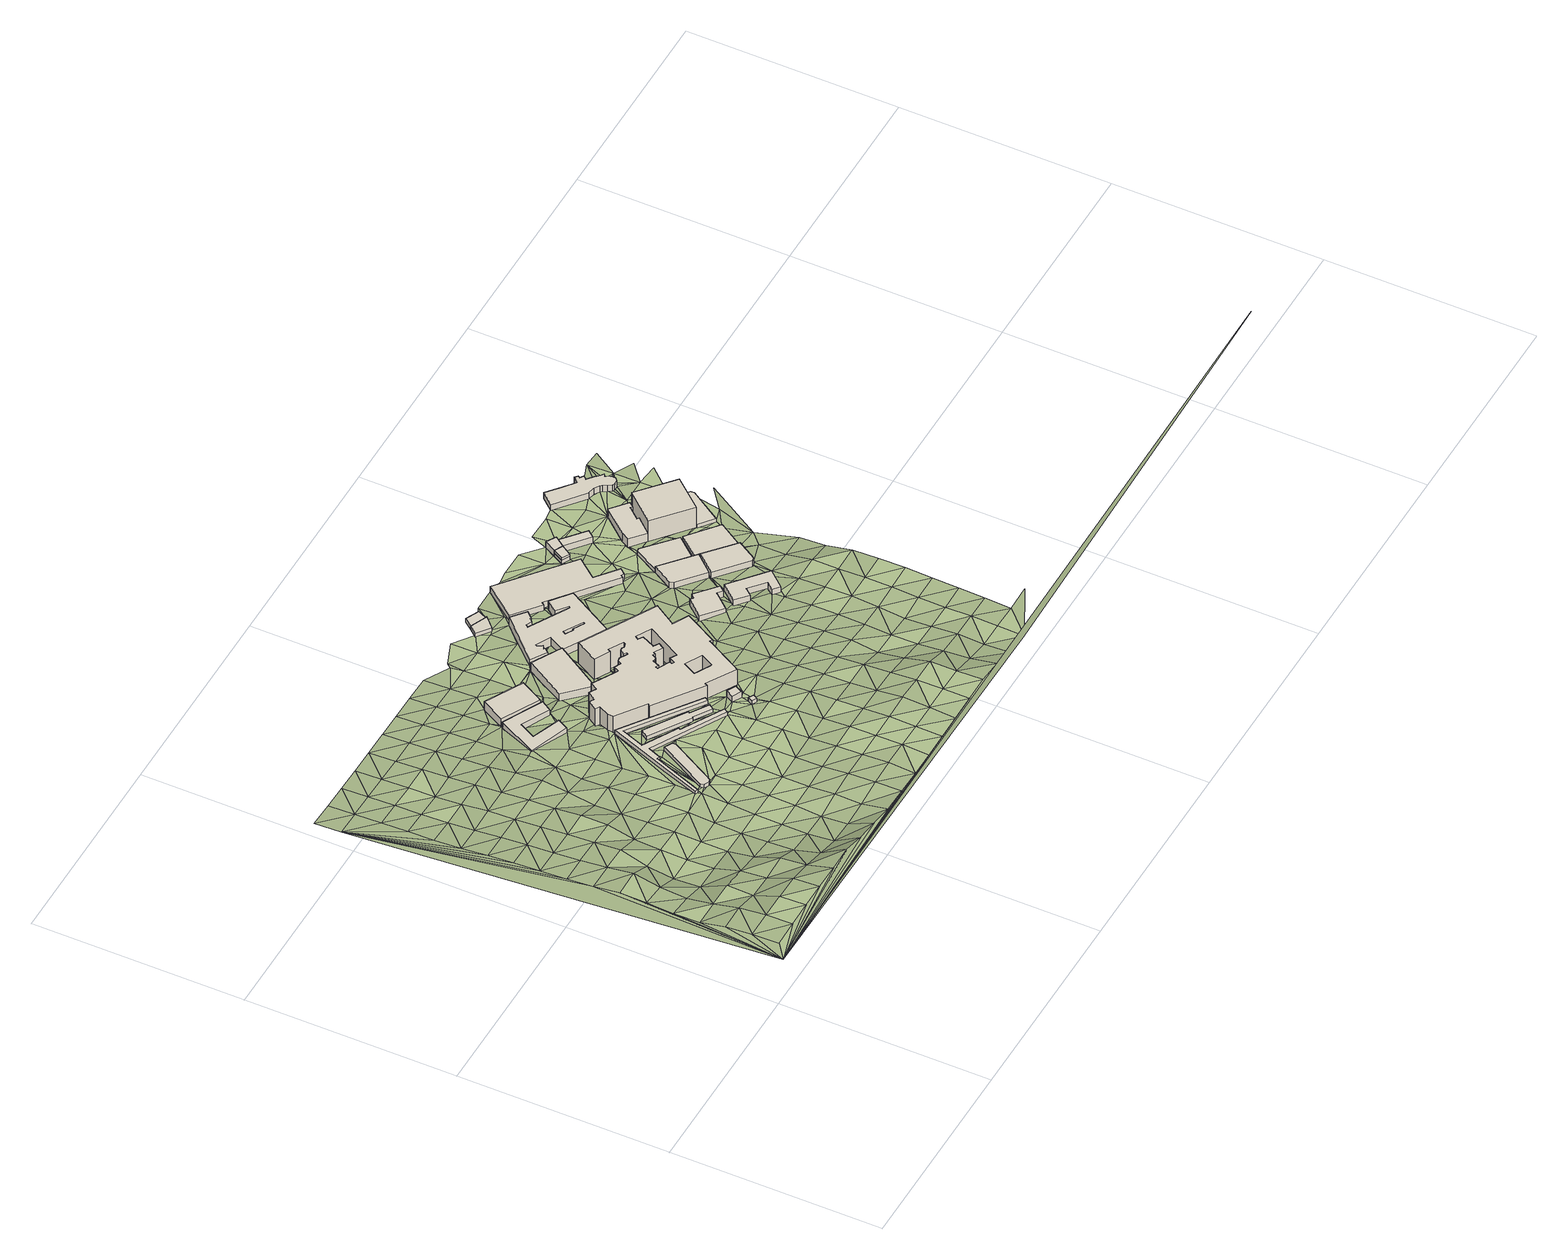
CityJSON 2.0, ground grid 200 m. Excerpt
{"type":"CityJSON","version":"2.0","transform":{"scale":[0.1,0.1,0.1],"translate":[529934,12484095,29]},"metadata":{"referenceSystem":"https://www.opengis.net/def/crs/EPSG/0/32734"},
"CityObjects":{
"building1":{"type":"Building","attributes":{"building":"warehouse","building:levels":1,"building_height":4.1,"plus_code":"4FRW3F74+GP9","ground_height":44.05,"roof_height":48.15},"geometry":[{"type":"Solid","lod":"1","boundaries":[[[[0,1,2,3]],[[1,4,5,2]],[[4,6,7,5]],[[6,8,9,7]],[[8,10,11,9]],[[10,12,13,11]],[[12,0,3,13]],[[3,2,5,7,9,11,13]],[[12,10,8,6,4,1,0]]]]}]},
"building2":{"type":"Building","attributes":{"address":"20 Brickfield Road Salt River Cape Town","building":"industrial","building:levels":2,"building_height":6.9,"plus_code":"4FRW3F84+2QG","ground_height":37.31,"roof_height":44.21},"geometry":[{"type":"Solid","lod":"1","boundaries":[[[[14,15,16,17]],[[15,18,19,16]],[[18,20,21,19]],[[20,22,23,21]],[[22,24,25,23]],[[24,26,27,25]],[[26,28,29,27]],[[28,14,17,29]],[[17,16,19,21,23,25,27,29]],[[28,26,24,22,20,18,15,14]]]]}]},
"building3":{"type":"Building","attributes":{"building":"warehouse","building:levels":1,"building_height":4.1,"plus_code":"4FRW3F74+JV7","ground_height":43.17,"roof_height":47.27},"geometry":[{"type":"Solid","lod":"1","boundaries":[[[[30,31,32,33]],[[31,34,35,32]],[[34,36,37,35]],[[36,38,39,37]],[[38,40,41,39]],[[40,42,43,41]],[[42,44,45,43]],[[44,46,47,45]],[[46,48,49,47]],[[48,50,51,49]],[[50,52,53,51]],[[52,54,55,53]],[[54,56,57,55]],[[56,30,33,57]],[[33,32,35,37,39,41,43,45,47,49,51,53,55,57]],[[56,54,52,50,48,46,44,42,40,38,36,34,31,30]]]]}]},
"building4":{"type":"Building","attributes":{"address":"Brickfield Park 16 Brickfield Road Salt River Cape Town","building":"industrial","building:levels":3,"building_height":9.7,"plus_code":"4FRW3F84+4Q7","ground_height":36.36,"roof_height":46.06},"geometry":[{"type":"Solid","lod":"1","boundaries":[[[[58,59,60,61]],[[59,62,63,60]],[[62,64,65,63]],[[64,58,61,65]],[[61,60,63,65]],[[64,62,59,58]]]]}]},
"building5":{"type":"Building","attributes":{"building":"warehouse","building:levels":1,"building_height":4.1,"plus_code":"4FRW3F74+MW2","ground_height":43.27,"roof_height":47.37},"geometry":[{"type":"Solid","lod":"1","boundaries":[[[[66,67,68,69]],[[67,70,71,68]],[[70,72,73,71]],[[72,74,75,73]],[[74,76,77,75]],[[76,78,79,77]],[[78,80,81,79]],[[80,66,69,81]],[[69,68,71,73,75,77,79,81]],[[80,78,76,74,72,70,67,66]]]]}]},
"building6":{"type":"Building","attributes":{"building":"yes","building:levels":1,"building_height":4.1,"plus_code":"4FRW3F75+F56","ground_height":44.02,"roof_height":48.12},"geometry":[{"type":"Solid","lod":"1","boundaries":[[[[82,83,84,85]],[[83,86,87,84]],[[86,88,89,87]],[[88,82,85,89]],[[85,84,87,89]],[[88,86,83,82]]]]}]},
"building7":{"type":"Building","attributes":{"address":"Store-All 16 Pickwick Road Salt River Cape Town","building":"office","building:levels":2,"building_height":6.9,"plus_code":"4FRW3F75+G4H","ground_height":44.02,"roof_height":50.92},"geometry":[{"type":"Solid","lod":"1","boundaries":[[[[90,91,92,93]],[[91,94,95,92]],[[94,96,97,95]],[[96,90,93,97]],[[93,92,95,97]],[[96,94,91,90]]]]}]},
"building8":{"type":"Building","attributes":{"building":"parking","building:levels":3,"amenity":"parking","building_height":9.7,"plus_code":"4FRW3F84+2XW","ground_height":35.91,"roof_height":45.61},"geometry":[{"type":"Solid","lod":"1","boundaries":[[[[98,99,100,101]],[[99,102,103,100]],[[102,104,105,103]],[[104,98,101,105]],[[101,100,103,105]],[[104,102,99,98]]]]}]},
"building9":{"type":"Building","attributes":{"address":"Upper East Side 31 Brickfield Road 7935 Cape Town","building":"apartments","building:levels":8,"building:flats":"250","building_height":23.7,"plus_code":"4FRW3F74+QXM","ground_height":35.68,"roof_height":59.38},"geometry":[{"type":"Solid","lod":"1","boundaries":[[[[106,107,108,109]],[[107,110,111,108]],[[110,112,113,111]],[[112,114,115,113]],[[114,116,117,115]],[[116,118,119,117]],[[118,120,121,119]],[[120,122,123,121]],[[122,124,125,123]],[[124,126,127,125]],[[126,128,129,127]],[[128,130,131,129]],[[130,132,133,131]],[[132,134,135,133]],[[134,136,137,135]],[[136,138,139,137]],[[138,140,141,139]],[[140,142,143,141]],[[142,144,145,143]],[[144,146,147,145]],[[146,148,149,147]],[[148,150,151,149]],[[150,152,153,151]],[[152,154,155,153]],[[154,156,157,155]],[[156,158,159,157]],[[158,160,161,159]],[[160,162,163,161]],[[162,164,165,163]],[[164,166,167,165]],[[166,168,169,167]],[[168,170,171,169]],[[170,172,173,171]],[[172,174,175,173]],[[174,176,177,175]],[[176,106,109,177]],[[178,179,180,181]],[[179,182,183,180]],[[182,184,185,183]],[[184,186,187,185]],[[186,188,189,187]],[[188,190,191,189]],[[190,192,193,191]],[[192,194,195,193]],[[194,196,197,195]],[[196,198,199,197]],[[198,200,201,199]],[[200,202,203,201]],[[202,204,205,203]],[[204,206,207,205]],[[206,208,209,207]],[[208,210,211,209]],[[210,212,213,211]],[[212,214,215,213]],[[214,216,217,215]],[[216,218,219,217]],[[218,178,181,219]],[[220,221,222,223]],[[221,224,225,222]],[[224,226,227,225]],[[226,220,223,227]],[[109,108,111,113,115,117,119,121,123,125,127,129,131,133,135,137,139,141,143,145,147,149,151,153,155,157,159,161,163,165,167,169,171,173,175,177],[181,180,183,185,187,189,191,193,195,197,199,201,203,205,207,209,211,213,215,217,219],[223,222,225,227]],[[176,174,172,170,168,166,164,162,160,158,156,154,152,150,148,146,144,142,140,138,136,134,132,130,128,126,124,122,120,118,116,114,112,110,107,106],[218,216,214,212,210,208,206,204,202,200,198,196,194,192,190,188,186,184,182,179,178],[226,224,221,220]]]]}]},
"building10":{"type":"Building","attributes":{"address":"Retza Brickfield Road Salt River Cape Town","building":"retail","building:levels":1,"amenity":"motorcycle_rental","building_height":4.1,"plus_code":"4FRW3F85+84V","ground_height":31.67,"roof_height":35.77},"geometry":[{"type":"Solid","lod":"1","boundaries":[[[[228,229,230,231]],[[229,232,233,230]],[[232,234,235,233]],[[234,236,237,235]],[[236,228,231,237]],[[231,230,233,235,237]],[[236,234,232,229,228]]]]}]},
"building11":{"type":"Building","attributes":{"address":"Brickworks 15 Brickfield Road Salt River Cape Town","building":"yes","building:levels":3,"building_height":9.7,"plus_code":"4FRW3F85+46V","ground_height":32.27,"roof_height":41.97},"geometry":[{"type":"Solid","lod":"1","boundaries":[[[[238,239,240,241]],[[239,242,243,240]],[[242,244,245,243]],[[244,246,247,245]],[[246,248,249,247]],[[248,250,251,249]],[[250,252,253,251]],[[252,254,255,253]],[[254,256,257,255]],[[256,258,259,257]],[[258,260,261,259]],[[260,262,263,261]],[[262,264,265,263]],[[264,266,267,265]],[[266,268,269,267]],[[268,270,271,269]],[[270,272,273,271]],[[272,274,275,273]],[[274,276,277,275]],[[276,278,279,277]],[[278,280,281,279]],[[280,238,241,281]],[[282,283,284,285]],[[283,286,287,284]],[[286,288,289,287]],[[288,290,291,289]],[[290,292,293,291]],[[292,282,285,293]],[[241,240,243,245,247,249,251,253,255,257,259,261,263,265,267,269,271,273,275,277,279,281],[285,284,287,289,291,293]],[[280,278,276,274,272,270,268,266,264,262,260,258,256,254,252,250,248,246,244,242,239,238],[292,290,288,286,283,282]]]]}]},
"building12":{"type":"Building","attributes":{"address":"Salt River Cape Town","building":"retail","building:levels":1,"building_height":4.1,"plus_code":"4FRW3F85+94W","ground_height":31.67,"roof_height":35.77},"geometry":[{"type":"Solid","lod":"1","boundaries":[[[[294,229,230,295]],[[229,228,231,230]],[[228,296,297,231]],[[296,294,295,297]],[[295,230,231,297]],[[296,228,229,294]]]]}]},
"building13":{"type":"Building","attributes":{"address":"Buco Hardware and Buildware 9 Brickfield Road Salt River Cape Town","building":"warehouse","building:levels":2,"building_height":6.9,"plus_code":"4FRW3F85+798","ground_height":30.15,"roof_height":37.05},"geometry":[{"type":"Solid","lod":"1","boundaries":[[[[298,299,300,301]],[[299,302,303,300]],[[302,304,305,303]],[[304,306,307,305]],[[306,308,309,307]],[[308,310,311,309]],[[310,312,313,311]],[[312,314,315,313]],[[314,316,317,315]],[[316,298,301,317]],[[301,300,303,305,307,309,311,313,315,317]],[[316,314,312,310,308,306,304,302,299,298]]]]}]},
"building14":{"type":"Building","attributes":{"address":"Salt River Cape Town","building":"industrial","building:levels":2,"building_height":6.9,"plus_code":"4FRW3F75+RH3","ground_height":32.86,"roof_height":39.76},"geometry":[{"type":"Solid","lod":"1","boundaries":[[[[318,319,320,321]],[[319,322,323,320]],[[322,324,325,323]],[[324,326,327,325]],[[326,328,329,327]],[[328,330,331,329]],[[330,332,333,331]],[[332,318,321,333]],[[321,320,323,325,327,329,331,333]],[[332,330,328,326,324,322,319,318]]]]}]},
"building15":{"type":"Building","attributes":{"address":"Salt River Cape Town","building":"industrial","building:levels":2,"building_height":6.9,"plus_code":"4FRW3F75+MPQ","ground_height":33.86,"roof_height":40.76},"geometry":[{"type":"Solid","lod":"1","boundaries":[[[[334,335,336,337]],[[335,338,339,336]],[[338,340,341,339]],[[340,342,343,341]],[[342,344,345,343]],[[344,346,347,345]],[[346,348,349,347]],[[348,334,337,349]],[[337,336,339,341,343,345,347,349]],[[348,346,344,342,340,338,335,334]]]]}]},
"building16":{"type":"Building","attributes":{"address":"Salt River Cape Town","building":"industrial","building:levels":2,"building_height":6.9,"plus_code":"4FRW3F75+WMG","ground_height":30.79,"roof_height":37.69},"geometry":[{"type":"Solid","lod":"1","boundaries":[[[[350,351,352,353]],[[351,354,355,352]],[[354,356,357,355]],[[356,358,359,357]],[[358,350,353,359]],[[353,352,355,357,359]],[[358,356,354,351,350]]]]}]},
"building17":{"type":"Building","attributes":{"building":"yes","building:levels":1,"building_height":4.1,"plus_code":"4FRW3F85+7HG","ground_height":28.77,"roof_height":32.87},"geometry":[{"type":"Solid","lod":"1","boundaries":[[[[360,361,362,363]],[[361,364,365,362]],[[364,366,367,365]],[[366,360,363,367]],[[363,362,365,367]],[[366,364,361,360]]]]}]},
"building18":{"type":"Building","attributes":{"building":"yes","building:levels":2,"building_height":6.9,"plus_code":"4FRW3F85+8J7","ground_height":28.77,"roof_height":35.67},"geometry":[{"type":"Solid","lod":"1","boundaries":[[[[361,360,368,369]],[[360,370,371,368]],[[370,372,373,371]],[[372,374,375,373]],[[374,361,369,375]],[[369,368,371,373,375]],[[374,372,370,360,361]]]]}]},
"building19":{"type":"Building","attributes":{"building":"yes","building:levels":2,"building_height":6.9,"plus_code":"4FRW3F85+7MC","ground_height":28.77,"roof_height":35.67},"geometry":[{"type":"Solid","lod":"1","boundaries":[[[[361,364,376,369]],[[364,366,377,376]],[[366,360,368,377]],[[360,378,379,368]],[[378,380,381,379]],[[380,370,371,381]],[[370,372,373,371]],[[372,374,375,373]],[[374,361,369,375]],[[369,376,377,368,379,381,371,373,375]],[[374,372,370,380,378,360,366,364,361]]]]}]},
"building20":{"type":"Building","attributes":{"address":"Cape Sidecar Adventures 1 Dickens Road Salt River Cape Town","building":"industrial","building:levels":2,"building_height":6.9,"plus_code":"4FRW3F75+RRC","ground_height":30.49,"roof_height":37.39},"geometry":[{"type":"Solid","lod":"1","boundaries":[[[[382,383,384,385]],[[383,386,387,384]],[[386,388,389,387]],[[388,390,391,389]],[[390,382,385,391]],[[385,384,387,389,391]],[[390,388,386,383,382]]]]}]},
"building21":{"type":"Building","attributes":{"address":"Salt River Cape Town","building":"industrial","building:levels":1,"building_height":4.1,"plus_code":"4FRW3F85+2PP","ground_height":30.11,"roof_height":34.21},"geometry":[{"type":"Solid","lod":"1","boundaries":[[[[392,393,394,395]],[[393,396,397,394]],[[396,398,399,397]],[[398,400,401,399]],[[400,392,395,401]],[[395,394,397,399,401]],[[400,398,396,393,392]]]]}]},
"building22":{"type":"Building","attributes":{"address":"Salt River Cape Town","building":"industrial","building:levels":1,"building_height":4.1,"plus_code":"4FRW3F75+VV5","ground_height":29.96,"roof_height":34.06},"geometry":[{"type":"Solid","lod":"1","boundaries":[[[[402,403,404,405]],[[403,406,407,404]],[[406,408,409,407]],[[408,402,405,409]],[[405,404,407,409]],[[408,406,403,402]]]]}]},
"building23":{"type":"Building","attributes":{"address":"348 Victoria Road Salt River Cape Town","building":"retail","building:levels":3,"building_height":9.7,"plus_code":"4FRW3F85+5R3","ground_height":27.91,"roof_height":37.61},"geometry":[{"type":"Solid","lod":"1","boundaries":[[[[410,411,412,413]],[[411,414,415,412]],[[414,416,417,415]],[[416,418,419,417]],[[418,420,421,419]],[[420,422,423,421]],[[422,424,425,423]],[[424,426,427,425]],[[426,410,413,427]],[[413,412,415,417,419,421,423,425,427]],[[426,424,422,420,418,416,414,411,410]]]]}]},
"building24":{"type":"Building","attributes":{"address":"Industria House 350 Victoria Road Salt River Cape Town","building":"commercial","building:levels":8,"building_height":23.7,"plus_code":"4FRW3F85+4WF","ground_height":27.91,"roof_height":51.61},"geometry":[{"type":"Solid","lod":"1","boundaries":[[[[428,429,430,431]],[[429,432,433,430]],[[432,434,435,433]],[[434,428,431,435]],[[431,430,433,435]],[[434,432,429,428]]]]}]},
"building25":{"type":"Building","attributes":{"address":"352 Victoria Road Salt River Cape Town","building":"retail","building:levels":1,"building_height":4.1,"plus_code":"4FRW3F86+223","ground_height":29.06,"roof_height":33.16},"geometry":[{"type":"Solid","lod":"1","boundaries":[[[[436,437,438,439]],[[437,440,441,438]],[[440,442,443,441]],[[442,444,445,443]],[[444,446,447,445]],[[446,436,439,447]],[[439,438,441,443,445,447]],[[446,444,442,440,437,436]]]]}]},
"building26":{"type":"Building","attributes":{"building":"yes","building:levels":2,"building_height":6.9,"plus_code":"4FRW3F85+8WW","ground_height":26.24,"roof_height":33.14},"geometry":[{"type":"Solid","lod":"1","boundaries":[[[[448,449,450,451]],[[449,452,453,450]],[[452,454,455,453]],[[454,456,457,455]],[[456,458,459,457]],[[458,460,461,459]],[[460,462,463,461]],[[462,464,465,463]],[[464,466,467,465]],[[466,468,469,467]],[[468,470,471,469]],[[470,472,473,471]],[[472,474,475,473]],[[474,476,477,475]],[[476,478,479,477]],[[478,480,481,479]],[[480,482,483,481]],[[482,484,485,483]],[[484,486,487,485]],[[486,488,489,487]],[[488,490,491,489]],[[490,492,493,491]],[[492,494,495,493]],[[494,496,497,495]],[[496,448,451,497]],[[451,450,453,455,457,459,461,463,465,467,469,471,473,475,477,479,481,483,485,487,489,491,493,495,497]],[[496,494,492,490,488,486,484,482,480,478,476,474,472,470,468,466,464,462,460,458,456,454,452,449,448]]]]}]},
"terrain1":{"type":"TINRelief","geometry":[{"type":"CompositeSurface","lod":"1","boundaries":[[[498,499,500]],[[501,498,500]],[[502,499,498]],[[503,498,501]],[[502,500,499]],[[504,498,503]],[[505,498,504]],[[506,502,498]],[[501,500,507]],[[508,498,505]],[[500,502,509]],[[503,501,507]],[[510,498,508]],[[507,500,509]],[[503,511,504]],[[512,506,498]],[[506,509,502]],[[511,503,507]],[[513,505,504]],[[510,514,498]],[[504,511,513]],[[507,509,515]],[[509,506,516]],[[508,505,517]],[[515,511,507]],[[505,513,518]],[[515,509,516]],[[498,519,512]],[[510,508,517]],[[517,505,518]],[[513,511,520]],[[512,516,506]],[[511,515,521]],[[510,522,523]],[[520,518,513]],[[520,511,521]],[[522,510,517]],[[516,524,515]],[[519,498,525]],[[523,514,510]],[[526,523,527]],[[512,524,516]],[[523,526,514]],[[527,523,522]],[[517,518,528]],[[529,521,515]],[[518,520,530]],[[531,514,526]],[[524,529,515]],[[522,517,528]],[[526,532,531]],[[530,528,518]],[[526,527,533]],[[520,521,534]],[[531,535,514]],[[536,525,498]],[[535,531,532]],[[524,512,519]],[[526,533,532]],[[529,534,521]],[[535,537,514]],[[538,530,520]],[[527,522,539]],[[528,540,522]],[[541,537,535]],[[524,542,529]],[[537,543,514]],[[534,538,520]],[[539,533,527]],[[535,532,541]],[[522,540,539]],[[542,524,519]],[[543,544,514]],[[528,530,545]],[[546,534,529]],[[538,547,530]],[[536,498,548]],[[537,549,543]],[[537,541,550]],[[544,551,514]],[[546,529,542]],[[552,514,553]],[[540,528,545]],[[532,533,554]],[[530,547,545]],[[533,539,555]],[[544,543,549]],[[549,537,550]],[[551,553,514]],[[538,534,556]],[[525,542,519]],[[533,555,554]],[[534,546,557]],[[541,532,558]],[[540,559,539]],[[551,544,560]],[[547,538,556]],[[553,561,552]],[[534,557,556]],[[545,559,540]],[[558,550,541]],[[498,562,548]],[[544,549,560]],[[558,532,554]],[[555,539,563]],[[546,542,564]],[[525,565,542]],[[553,551,566]],[[559,563,539]],[[545,547,567]],[[564,557,546]],[[560,566,551]],[[556,568,547]],[[564,542,565]],[[549,550,569]],[[550,558,570]],[[559,545,567]],[[554,555,571]],[[567,547,568]],[[563,572,555]],[[560,549,569]],[[553,573,561]],[[569,550,570]],[[566,574,553]],[[498,575,562]],[[558,554,571]],[[576,556,557]],[[536,565,525]],[[555,572,571]],[[557,564,577]],[[553,574,573]],[[578,566,560]],[[556,576,568]],[[579,563,559]],[[557,577,576]],[[567,580,559]],[[581,570,558]],[[578,560,569]],[[572,563,579]],[[564,565,582]],[[558,571,581]],[[559,580,579]],[[565,536,583]],[[584,574,566]],[[585,567,568]],[[577,564,582]],[[578,584,566]],[[568,576,586]],[[582,565,583]],[[498,587,575]],[[570,588,569]],[[571,572,589]],[[581,590,570]],[[567,585,580]],[[568,586,585]],[[572,579,589]],[[588,578,569]],[[573,574,591]],[[577,592,576]],[[588,570,590]],[[584,593,574]],[[571,594,581]],[[548,583,536]],[[592,577,582]],[[580,595,579]],[[574,593,591]],[[594,571,589]],[[596,586,576]],[[580,585,595]],[[597,590,581]],[[584,578,598]],[[498,599,587]],[[578,588,600]],[[596,576,592]],[[582,583,601]],[[581,594,597]],[[583,548,602]],[[593,584,598]],[[589,579,603]],[[578,600,598]],[[579,595,604]],[[585,586,605]],[[592,582,601]],[[586,596,606]],[[601,583,602]],[[590,607,588]],[[603,594,589]],[[590,597,608]],[[603,579,604]],[[585,609,595]],[[605,586,606]],[[607,600,588]],[[591,593,610]],[[592,611,596]],[[607,590,608]],[[598,612,593]],[[498,613,599]],[[602,548,562]],[[611,592,601]],[[605,609,585]],[[597,594,614]],[[604,595,615]],[[593,612,610]],[[594,603,616]],[[596,617,606]],[[595,609,615]],[[614,608,597]],[[618,598,600]],[[619,601,602]],[[600,607,620]],[[614,594,616]],[[596,611,617]],[[604,621,603]],[[609,605,622]],[[619,602,562]],[[623,605,606]],[[598,618,612]],[[600,620,618]],[[621,604,615]],[[624,622,605]],[[611,601,625]],[[626,606,617]],[[627,613,498]],[[628,622,624]],[[624,605,623]],[[606,626,623]],[[607,608,629]],[[616,603,630]],[[608,614,631]],[[625,601,619]],[[610,612,632]],[[630,603,621]],[[620,607,629]],[[633,617,611]],[[629,608,631]],[[612,618,632]],[[616,634,614]],[[575,619,562]],[[622,628,635]],[[633,611,625]],[[623,636,637]],[[623,626,636]],[[630,634,616]],[[631,614,638]],[[620,639,618]],[[626,617,640]],[[632,641,610]],[[625,619,642]],[[54,615,609]],[[498,643,627]],[[639,620,629]],[[640,617,633]],[[631,638,629]],[[644,638,614]],[[614,634,644]],[[575,642,619]],[[645,635,628]],[[618,646,632]],[[647,636,626]],[[54,621,615]],[[645,628,648]],[[649,633,625]],[[646,618,639]],[[647,626,640]],[[648,628,650]],[[636,651,637]],[[630,621,54]],[[642,649,625]],[[641,632,652]],[[634,630,653]],[[629,638,654]],[[655,640,633]],[[652,632,646]],[[636,647,656]],[[654,639,629]],[[498,657,643]],[[644,634,653]],[[587,642,575]],[[645,648,658]],[[649,655,633]],[[638,644,659]],[[637,651,10]],[[636,656,651]],[[648,650,658]],[[639,660,646]],[[661,641,652]],[[630,54,653]],[[647,640,662]],[[649,642,663]],[[655,664,640]],[[654,660,639]],[[653,665,644]],[[587,663,642]],[[652,646,666]],[[656,647,662]],[[667,658,650]],[[644,665,659]],[[640,664,662]],[[668,655,649]],[[646,660,666]],[[650,12,667]],[[498,669,657]],[[670,671,672]],[[12,10,667]],[[673,66,80]],[[667,10,651]],[[663,668,649]],[[674,660,654]],[[80,48,673]],[[661,652,675]],[[673,676,66]],[[671,677,672]],[[665,653,678]],[[678,653,54]],[[679,664,655]],[[651,656,680]],[[666,675,652]],[[662,681,656]],[[682,678,54]],[[660,674,683]],[[668,679,655]],[[684,48,80]],[[685,665,678]],[[667,651,680]],[[663,587,686]],[[659,665,687]],[[660,683,666]],[[656,681,680]],[[654,688,674]],[[689,670,672]],[[677,659,687]],[[690,658,667]],[[675,691,661]],[[682,54,692]],[[685,687,665]],[[678,693,685]],[[662,664,694]],[[668,663,686]],[[677,689,672]],[[498,695,669]],[[679,696,664]],[[587,599,686]],[[697,66,676]],[[48,684,698]],[[675,666,699]],[[681,662,694]],[[698,684,80]],[[664,696,694]],[[22,688,654]],[[683,699,666]],[[700,682,692]],[[697,676,701]],[[668,702,679]],[[703,689,677]],[[687,703,677]],[[690,667,680]],[[686,702,668]],[[691,675,704]],[[705,706,687]],[[690,680,681]],[[696,679,707]],[[54,708,692]],[[704,675,699]],[[681,694,709]],[[703,687,706]],[[689,710,22]],[[701,711,697]],[[498,712,695]],[[599,613,686]],[[702,707,679]],[[713,48,698]],[[710,689,703]],[[709,690,681]],[[699,683,714]],[[688,22,715]],[[697,72,716]],[[717,691,704]],[[703,706,718]],[[22,710,715]],[[718,706,719]],[[694,696,720]],[[721,702,686]],[[714,683,58]],[[707,722,696]],[[688,715,58]],[[711,72,697]],[[723,74,698]],[[721,686,613]],[[699,724,704]],[[720,709,694]],[[709,725,690]],[[703,726,710]],[[696,722,720]],[[726,703,718]],[[711,690,725]],[[707,702,727]],[[724,699,714]],[[72,711,74]],[[713,698,74]],[[728,692,708]],[[83,725,709]],[[702,721,727]],[[717,704,729]],[[711,725,730]],[[710,98,715]],[[722,707,731]],[[711,90,74]],[[704,724,732]],[[709,720,733]],[[734,726,718]],[[733,83,709]],[[715,98,58]],[[730,725,83]],[[627,721,613]],[[713,74,90]],[[727,731,707]],[[732,729,704]],[[713,728,708]],[[711,730,90]],[[98,714,58]],[[713,90,728]],[[83,82,730]],[[735,728,90]],[[726,734,736]],[[83,733,737]],[[724,714,738]],[[730,82,94]],[[720,722,739]],[[727,721,740]],[[731,741,722]],[[88,737,733]],[[82,88,94]],[[736,742,726]],[[714,98,743]],[[627,740,721]],[[744,729,732]],[[732,724,738]],[[733,720,739]],[[745,94,88]],[[714,743,738]],[[722,741,739]],[[745,96,94]],[[746,735,90]],[[727,747,731]],[[736,748,749]],[[749,742,736]],[[750,88,733]],[[746,90,96]],[[740,747,727]],[[726,742,751]],[[752,753,754]],[[732,755,744]],[[746,96,745]],[[98,756,743]],[[754,757,752]],[[731,758,741]],[[742,749,759]],[[738,755,732]],[[739,750,733]],[[760,745,88]],[[756,738,743]],[[761,762,763]],[[764,759,749]],[[765,766,752]],[[740,627,643]],[[757,765,752]],[[747,758,731]],[[104,726,751]],[[757,767,768]],[[98,769,756]],[[764,770,771]],[[768,772,757]],[[757,772,765]],[[745,760,746]],[[750,760,88]],[[771,773,764]],[[764,773,759]],[[774,765,772]],[[741,775,739]],[[742,776,751]],[[771,770,777]],[[744,755,778]],[[779,759,773]],[[780,763,762]],[[781,782,774]],[[98,104,769]],[[758,775,741]],[[783,774,772]],[[781,774,783]],[[756,784,738]],[[773,785,779]],[[740,786,747]],[[643,787,740]],[[788,783,772]],[[783,789,781]],[[755,738,784]],[[790,750,739]],[[791,779,785]],[[792,751,776]],[[793,794,785]],[[795,789,783]],[[783,788,795]],[[796,746,760]],[[758,747,786]],[[104,797,769]],[[792,104,751]],[[775,790,739]],[[791,785,794]],[[740,787,786]],[[795,788,798]],[[104,792,797]],[[799,797,800]],[[800,801,799]],[[755,802,778]],[[803,801,804]],[[805,760,750]],[[796,806,746]],[[807,797,792]],[[807,800,797]],[[808,755,784]],[[790,805,750]],[[809,798,810]],[[800,807,801]],[[804,801,807]],[[802,755,808]],[[788,811,798]],[[775,758,812]],[[787,643,657]],[[784,756,813]],[[786,814,758]],[[776,815,792]],[[816,810,817]],[[760,818,796]],[[790,775,812]],[[811,810,798]],[[758,814,812]],[[805,818,760]],[[796,819,806]],[[817,810,811]],[[787,820,786]],[[821,802,808]],[[657,822,787]],[[796,823,819]],[[808,784,813]],[[790,824,805]],[[818,823,796]],[[776,825,815]],[[814,786,820]],[[812,824,790]],[[787,822,820]],[[808,813,821]],[[826,827,828]],[[828,829,826]],[[830,831,832]],[[776,136,825]],[[818,805,833]],[[834,827,826]],[[823,835,819]],[[814,836,812]],[[824,833,805]],[[837,821,813]],[[669,822,657]],[[838,832,839]],[[836,814,820]],[[840,832,831]],[[841,821,837]],[[842,819,835]],[[826,843,834]],[[839,844,838]],[[840,839,832]],[[228,841,296]],[[845,824,812]],[[846,823,818]],[[815,825,847]],[[813,848,837]],[[813,849,848]],[[833,850,818]],[[839,840,844]],[[845,812,836]],[[851,840,831]],[[844,840,849]],[[852,296,841]],[[837,852,841]],[[835,823,846]],[[822,853,820]],[[818,850,846]],[[669,854,822]],[[835,855,842]],[[856,842,857]],[[833,824,858]],[[136,856,857]],[[859,848,849]],[[825,860,847]],[[836,820,853]],[[824,845,858]],[[822,854,853]],[[842,855,857]],[[849,840,859]],[[815,847,260]],[[860,825,136]],[[855,835,861]],[[862,837,848]],[[840,851,863]],[[833,864,850]],[[846,865,835]],[[837,862,852]],[[859,840,866]],[[836,867,845]],[[861,857,855]],[[136,857,860]],[[864,833,858]],[[835,865,861]],[[854,669,695]],[[860,868,847]],[[867,836,853]],[[869,859,866]],[[859,869,870]],[[866,870,869]],[[850,871,846]],[[858,845,872]],[[868,873,847]],[[850,864,871]],[[260,870,866]],[[260,847,873]],[[867,872,845]],[[857,861,874]],[[875,860,857]],[[846,876,865]],[[853,854,877]],[[695,878,854]],[[861,865,879]],[[880,864,858]],[[846,871,876]],[[860,875,868]],[[867,853,877]],[[874,875,857]],[[872,880,858]],[[854,878,877]],[[861,881,874]],[[871,864,882]],[[883,879,865]],[[876,883,865]],[[260,884,870]],[[885,873,868]],[[867,886,872]],[[880,882,864]],[[878,695,712]],[[868,875,885]],[[886,867,877]],[[884,260,873]],[[887,876,871]],[[881,326,874]],[[883,888,879]],[[889,712,498]],[[882,887,871]],[[881,890,326]],[[891,879,888]],[[892,893,862]],[[883,876,894]],[[880,872,895]],[[874,896,875]],[[886,897,872]],[[898,879,891]],[[873,885,884]],[[326,896,874]],[[899,893,900]],[[878,901,877]],[[883,894,888]],[[712,902,878]],[[882,880,895]],[[888,903,891]],[[872,897,895]],[[887,904,876]],[[905,894,876]],[[901,886,877]],[[898,891,903]],[[878,902,901]],[[905,876,904]],[[896,906,875]],[[903,888,907]],[[875,908,885]],[[896,326,909]],[[899,900,910]],[[909,326,911]],[[882,912,887]],[[893,892,900]],[[906,908,875]],[[897,886,913]],[[903,907,911]],[[885,908,884]],[[912,882,895]],[[914,915,884]],[[916,917,894]],[[901,913,886]],[[905,916,894]],[[904,887,918]],[[905,904,919]],[[920,902,712]],[[908,914,884]],[[909,921,896]],[[921,909,911]],[[895,897,922]],[[923,911,907]],[[900,924,910]],[[918,887,912]],[[925,926,312]],[[914,908,312]],[[920,901,902]],[[926,925,892]],[[908,906,351]],[[913,922,897]],[[904,927,919]],[[923,907,928]],[[921,911,923]],[[892,929,900]],[[930,912,895]],[[925,312,908]],[[348,928,907]],[[927,904,918]],[[351,931,908]],[[932,900,929]],[[933,929,892]],[[934,913,901]],[[922,930,895]],[[901,920,934]],[[374,924,900]],[[348,919,927]],[[712,935,920]],[[892,936,933]],[[925,936,892]],[[374,900,932]],[[931,396,908]],[[396,925,908]],[[351,937,931]],[[922,913,938]],[[918,912,939]],[[928,940,923]],[[930,941,912]],[[923,942,921]],[[933,936,360]],[[940,928,348]],[[934,938,913]],[[943,348,927]],[[927,918,939]],[[939,912,941]],[[944,937,351]],[[936,925,945]],[[930,922,946]],[[921,942,944]],[[940,348,943]],[[945,360,936]],[[925,396,947]],[[922,938,946]],[[927,948,943]],[[925,947,945]],[[949,937,944]],[[372,950,374]],[[943,951,940]],[[949,944,942]],[[941,930,952]],[[948,927,939]],[[953,396,393]],[[946,952,930]],[[953,947,396]],[[951,943,954]],[[949,955,937]],[[372,370,956]],[[949,942,957]],[[953,393,958]],[[954,943,948]],[[947,959,945]],[[947,953,959]],[[939,941,960]],[[956,370,961]],[[952,962,941]],[[945,963,961]],[[950,372,964]],[[963,945,959]],[[958,393,965]],[[393,966,965]],[[955,949,967]],[[942,390,957]],[[948,939,960]],[[393,955,966]],[[960,941,962]],[[968,951,954]],[[964,372,956]],[[968,390,951]],[[948,969,954]],[[966,955,967]],[[961,963,970]],[[963,959,970]],[[390,968,957]],[[965,971,958]],[[961,970,956]],[[969,948,960]],[[965,966,972]],[[966,967,972]],[[973,957,968]],[[974,968,954]],[[964,956,975]],[[976,957,973]],[[402,957,976]],[[954,969,974]],[[429,971,965]],[[977,967,978]],[[967,977,972]],[[978,967,402]],[[970,979,956]],[[975,956,979]],[[973,968,974]],[[980,971,981]],[[976,973,402]],[[982,981,971]],[[429,982,971]],[[983,977,978]],[[402,983,978]],[[979,970,984]],[[982,429,410]],[[979,984,975]],[[973,985,402]],[[986,970,410]],[[402,985,983]],[[410,429,986]],[[970,987,984]],[[970,986,988]],[[987,970,988]],[[986,429,989]],[[985,444,983]],[[990,985,973]],[[987,991,984]],[[989,429,436]],[[987,992,991]],[[986,993,988]],[[994,993,986]],[[992,987,995]],[[987,988,995]],[[994,986,996]],[[986,997,996]],[[986,989,997]],[[989,436,446]],[[998,999,1000]],[[1001,996,997]],[[1002,1001,997]],[[1003,1004,1005]],[[1006,1007,1002]],[[1004,1007,1006]],[[998,1000,1008]],[[997,1006,1002]],[[1005,1004,1006]],[[1009,1008,1000]],[[1009,1005,1008]],[[997,989,1010]],[[1008,1005,1006]],[[1011,1006,997]],[[1008,1006,1012]]]}]}
},
"vertices":[
[2091,2149,194],[1838,1678,194],[1838,1678,234],[2091,2149,234],[1843,1644,194],[1843,1644,234],[1890,1619,194],[1890,1619,234],[1921,1633,194],[1921,1633,234],[2168,2077,194],[2168,2077,234],[2164,2108,194],[2164,2108,234],
[2011,3096,126],[1739,3200,126],[1739,3200,195],[2011,3096,195],[1820,3352,126],[1820,3352,195],[2084,3219,126],[2084,3219,195],[2147,3319,126],[2147,3319,195],[1776,3507,126],[1776,3507,195],[1580,3133,126],[1580,3133,195],[1957,2996,126],[1957,2996,195],
[1773,1669,185],[1950,2139,185],[1950,2139,226],[1773,1669,226],[1976,2131,185],[1976,2131,226],[2025,2256,185],[2025,2256,226],[2712,1872,185],[2712,1872,226],[2735,1912,185],[2735,1912,226],[2348,2130,185],[2348,2130,226],[2358,2147,185],[2358,2147,226],[2034,2328,185],[2034,2328,226],[2114,2543,185],[2114,2543,226],[2759,2079,185],[2759,2079,226],[2783,2115,185],[2783,2115,226],[2091,2612,185],[2091,2612,226],[1744,1678,185],[1744,1678,226],
[2257,3556,117],[1906,3744,117],[1906,3744,214],[2257,3556,214],[1788,3525,117],[1788,3525,214],[2138,3337,117],[2138,3337,214],
[2142,2337,186],[2516,2095,186],[2516,2095,227],[2142,2337,227],[2528,2104,186],[2528,2104,227],[2691,1997,186],[2691,1997,227],[2722,2044,186],[2722,2044,227],[2558,2150,186],[2558,2150,227],[2567,2164,186],[2567,2164,227],[2190,2410,186],[2190,2410,227],
[2940,1792,193],[2916,1749,193],[2916,1749,234],[2940,1792,234],[2963,1723,193],[2963,1723,234],[2987,1766,193],[2987,1766,234],
[2905,1977,193],[2866,1905,193],[2866,1905,262],[2905,1977,262],[2950,1861,193],[2950,1861,262],[2988,1933,193],[2988,1933,262],
[2502,3613,112],[2278,3229,112],[2278,3229,209],[2502,3613,209],[2500,3012,112],[2500,3012,209],[2779,3461,112],[2779,3461,209],
[2229,2877,110],[2188,2901,110],[2188,2901,347],[2229,2877,347],[2133,2815,110],[2133,2815,347],[2167,2791,110],[2167,2791,347],[2121,2700,110],[2121,2700,347],[2117,2639,110],[2117,2639,347],[2383,2448,110],[2383,2448,347],[2372,2426,110],[2372,2426,347],[2805,2111,110],[2805,2111,347],[2820,2136,110],[2820,2136,347],[3092,1972,110],[3092,1972,347],[3291,2333,110],[3291,2333,347],[3313,2319,110],[3313,2319,347],[3483,2629,110],[3483,2629,347],[3334,2707,110],[3334,2707,347],[3467,2917,110],[3467,2917,347],[2771,3303,110],[2771,3303,347],[2655,3096,110],[2655,3096,347],[2797,3018,110],[2797,3018,347],[2814,3045,110],[2814,3045,347],[2945,2966,110],[2945,2966,347],[2937,2948,110],[2937,2948,347],[2898,2938,110],[2898,2938,347],[2884,2951,110],[2884,2951,347],[2855,2948,110],[2855,2948,347],[2826,2904,110],[2826,2904,347],[2848,2888,110],[2848,2888,347],[2840,2873,110],[2840,2873,347],[2765,2914,110],[2765,2914,347],[2730,2909,110],[2730,2909,347],[2710,2874,110],[2710,2874,347],[2651,2902,110],[2651,2902,347],[2621,2853,110],[2621,2853,347],[2385,2986,110],[2385,2986,347],[2345,2918,110],[2345,2918,347],[2280,2955,110],[2280,2955,347],[3197,2834,110],[3016,2504,110],[3016,2504,347],[3197,2834,347],[2957,2538,110],[2957,2538,347],[2929,2483,110],[2929,2483,347],[2907,2496,110],[2907,2496,347],[2917,2519,110],[2917,2519,347],[2800,2574,110],[2800,2574,347],[2810,2595,110],[2810,2595,347],[2836,2583,110],[2836,2583,347],[2864,2649,110],[2864,2649,347],[2884,2639,110],[2884,2639,347],[2904,2645,110],[2904,2645,347],[2926,2682,110],[2926,2682,347],[2943,2670,110],[2943,2670,347],[2955,2690,110],[2955,2690,347],[3036,2643,110],[3036,2643,347],[3071,2698,110],[3071,2698,347],[3021,2727,110],[3021,2727,347],[3083,2851,110],[3083,2851,347],[3035,2882,110],[3035,2882,347],[3055,2911,110],[3055,2911,347],[3108,2312,110],[3041,2189,110],[3041,2189,347],[3108,2312,347],[2885,2274,110],[2885,2274,347],[2952,2396,110],[2952,2396,347],
[2901,4242,70],[2753,4307,70],[2753,4307,111],[2901,4242,111],[2689,4230,70],[2689,4230,111],[2813,4138,70],[2813,4138,111],[2913,4237,70],[2913,4237,111],
[2936,4040,76],[2559,3650,76],[2559,3650,173],[2936,4040,173],[2706,3559,76],[2706,3559,173],[2743,3601,76],[2743,3601,173],[2735,3610,76],[2735,3610,173],[2765,3631,76],[2765,3631,173],[2736,3677,76],[2736,3677,173],[2745,3689,76],[2745,3689,173],[2880,3617,76],[2880,3617,173],[2799,3464,76],[2799,3464,173],[3181,3242,76],[3181,3242,173],[3439,3695,76],[3439,3695,173],[3259,3835,76],[3259,3835,173],[3176,3735,76],[3176,3735,173],[3280,3649,76],[3280,3649,173],[3270,3639,76],[3270,3639,173],[2901,3848,76],[2901,3848,173],[2921,3870,76],[2921,3870,173],[2971,3844,76],[2971,3844,173],[3004,3875,76],[3004,3875,173],[3012,3872,76],[3012,3872,173],[3065,3932,76],[3065,3932,173],[3166,3456,76],[3158,3444,76],[3158,3444,173],[3166,3456,173],[3054,3503,76],[3054,3503,173],[3047,3490,76],[3047,3490,173],[2974,3532,76],[2974,3532,173],[2989,3558,76],[2989,3558,173],
[2812,4385,70],[2812,4385,111],[2939,4326,70],[2939,4326,111],
[3237,4372,55],[3001,4072,55],[3001,4072,124],[3237,4372,124],[3242,3871,55],[3242,3871,124],[3262,3896,55],[3262,3896,124],[3835,3432,55],[3835,3432,124],[3855,3457,55],[3855,3457,124],[3878,3441,55],[3878,3441,124],[3924,3494,55],[3924,3494,124],[3723,3658,55],[3723,3658,124],[3875,3848,55],[3875,3848,124],
[3874,2484,82],[4006,2636,82],[4006,2636,151],[3874,2484,151],[4051,2597,82],[4051,2597,151],[4096,2649,82],[4096,2649,151],[3901,2818,82],[3901,2818,151],[3867,2780,82],[3867,2780,151],[3838,2805,82],[3838,2805,151],[3694,2640,82],[3694,2640,151],
[4117,2624,92],[3984,2469,92],[3984,2469,161],[4117,2624,161],[4101,2369,92],[4101,2369,161],[4157,2435,92],[4157,2435,161],[4304,2311,92],[4304,2311,161],[4244,2242,92],[4244,2242,161],[4309,2187,92],[4309,2187,161],[4445,2346,92],[4445,2346,161],
[4370,2992,61],[4074,3250,61],[4074,3250,130],[4370,2992,130],[3963,3060,61],[3963,3060,130],[3972,3022,61],[3972,3022,130],[4216,2817,61],[4216,2817,130],
[3957,4058,41],[3877,4097,41],[3877,4097,82],[3957,4058,82],[3826,4001,41],[3826,4001,82],[3895,3960,41],[3895,3960,82],
[3957,4058,110],[3877,4097,110],[4008,4127,41],[4008,4127,110],[4028,4156,41],[4028,4156,110],[3937,4209,41],[3937,4209,110],
[3826,4001,110],[3895,3960,110],[4168,3883,41],[4168,3883,110],[4219,3949,41],[4219,3949,110],
[4384,2984,58],[4225,2801,58],[4225,2801,127],[4384,2984,127],[4510,2555,58],[4510,2555,127],[4542,2563,58],[4542,2563,127],[4654,2749,58],[4654,2749,127],
[4512,3237,54],[4234,3485,54],[4234,3485,95],[4512,3237,95],[4202,3485,54],[4202,3485,95],[4078,3257,54],[4078,3257,95],[4342,3037,54],[4342,3037,95],
[4810,2996,53],[4533,3225,53],[4533,3225,94],[4810,2996,94],[4359,3019,53],[4359,3019,94],[4663,2762,53],[4663,2762,94],
[4659,3787,32],[4508,3916,32],[4508,3916,129],[4659,3787,129],[4304,3678,32],[4304,3678,129],[4261,3604,32],[4261,3604,129],[4400,3485,32],[4400,3485,129],[4530,3634,32],[4530,3634,129],[4513,3649,32],[4513,3649,129],[4606,3757,32],[4606,3757,129],[4623,3743,32],[4623,3743,129],
[4970,3481,32],[4648,3762,32],[4648,3762,269],[4970,3481,269],[4403,3481,32],[4403,3481,269],[4735,3200,32],[4735,3200,269],
[4970,3481,44],[4735,3200,44],[4735,3200,85],[4970,3481,85],[4723,3185,44],[4723,3185,85],[4856,3078,44],[4856,3078,85],[5052,3382,44],[5052,3382,85],[5049,3417,44],[5049,3417,85],
[4477,4503,15],[4373,4384,15],[4373,4384,84],[4477,4503,84],[4643,4167,15],[4643,4167,84],[4711,4153,15],[4711,4153,84],[4760,4124,15],[4760,4124,84],[4774,4106,15],[4774,4106,84],[4793,4067,15],[4793,4067,84],[4819,4028,15],[4819,4028,84],[4840,4021,15],[4840,4021,84],[4878,4023,15],[4878,4023,84],[4896,4035,15],[4896,4035,84],[4908,4052,15],[4908,4052,84],[4910,4074,15],[4910,4074,84],[4904,4109,15],[4904,4109,84],[4882,4139,15],[4882,4139,84],[4908,4155,15],[4908,4155,84],[4876,4177,15],[4876,4177,84],[4838,4215,15],[4838,4215,84],[4780,4263,15],[4780,4263,84],[4805,4295,15],[4805,4295,84],[4774,4317,15],[4774,4317,84],[4785,4336,15],[4785,4336,84],[4757,4362,15],[4757,4362,84],[4713,4311,15],[4713,4311,84],[4581,4415,15],[4581,4415,84],
[107,9,429],[257,127,436],[257,377,426],[257,627,404],[506,127,444],[257,872,345],[257,1122,338],[257,1372,354],[756,127,448],[506,627,408],[257,1622,358],[506,377,440],[257,1872,320],[506,872,345],[1006,127,451],[506,1122,297],[7,4117,172],[756,627,340],[756,377,439],[506,1622,367],[506,1372,319],[1256,127,449],[756,1122,217],[756,872,345],[506,1872,328],[257,2122,300],[1006,377,432],[1506,127,453],[257,2372,280],[506,2122,295],[756,1622,230],[1006,627,325],[756,1372,200],[257,2622,260],[506,2622,255],[506,2372,275],[1006,872,298],[257,2867,239],[1756,127,369],[257,3117,211],[1006,1122,214],[756,2122,293],[756,1872,314],[506,2867,232],[1256,377,373],[257,3367,195],[257,3617,185],[1006,1622,206],[1256,627,342],[1006,1372,205],[2006,127,321],[506,3367,179],[506,3117,202],[257,3867,172],[7,4367,162],[257,4117,161],[756,2622,249],[756,2372,272],[1256,1122,195],[1256,872,244],[756,2867,228],[1006,1872,218],[506,3617,168],[257,4367,151],[2255,127,270],[1006,2122,276],[1506,627,215],[1506,377,295],[506,3867,160],[1256,1622,200],[1256,1372,195],[756,3367,179],[756,3117,216],[1006,2622,246],[1006,2372,279],[506,4367,139],[506,4117,149],[2505,127,260],[1506,1122,187],[1506,872,204],[756,3617,156],[1256,2122,186],[1256,1872,201],[1006,2867,240],[1756,627,187],[1756,377,217],[756,3867,151],[1506,1622,212],[1506,1372,200],[2755,127,248],[1006,3367,192],[1256,2372,179],[1006,3117,216],[756,4367,127],[1756,872,191],[756,4117,140],[1256,2622,215],[1506,1872,205],[1756,1122,196],[1256,2867,247],[1006,3867,147],[3005,127,248],[1006,3617,164],[2006,627,173],[2006,377,200],[1506,2372,170],[1506,2122,198],[1756,1622,215],[1756,1372,210],[1256,3367,185],[1256,3117,227],[1744,1678,215],[1006,4367,118],[2006,872,193],[1006,4117,131],[3255,127,247],[1506,2867,181],[1756,1872,204],[1506,2622,157],[2006,1122,196],[1256,3867,143],[2255,377,217],[1256,3617,163],[1756,2122,196],[1773,1669,215],[1890,1619,208],[1843,1644,215],[2255,627,218],[2006,1372,208],[3504,127,240],[1838,1678,215],[1506,3367,164],[1756,2372,176],[1506,3117,205],[1256,4117,127],[2255,872,201],[1756,2622,168],[1950,2139,197],[2006,1622,208],[1921,1633,208],[1580,3133,205],[1506,3617,153],[2255,1122,201],[1256,4367,115],[2505,377,257],[3754,127,256],[1756,2867,181],[1976,2131,197],[1506,3867,139],[2255,1372,206],[2006,2122,197],[2505,627,241],[2091,2149,197],[2255,1872,201],[1506,4117,124],[2006,2622,185],[1776,3507,138],[2505,872,218],[2255,1622,206],[4004,127,261],[2025,2256,193],[1957,2996,159],[1756,3617,138],[1506,4367,111],[2505,1372,204],[2755,377,263],[2505,1122,207],[2006,2867,171],[1756,3867,130],[2255,2122,194],[2755,627,248],[4254,127,230],[1820,3352,148],[1739,3200,171],[2006,3117,159],[2034,2328,193],[1788,3525,138],[1756,4117,117],[2358,2147,194],[2011,3096,159],[2121,2700,185],[2755,872,240],[2505,1872,199],[2505,1622,204],[2117,2639,185],[1906,3744,119],[2255,2372,186],[2133,2815,162],[3005,377,258],[2188,2901,162],[2138,3337,126],[2084,3219,159],[2712,1872,197],[1756,4367,103],[2372,2426,186],[2167,2791,162],[2755,1372,210],[4504,127,142],[2755,1122,218],[2516,2095,190],[2567,2164,190],[2006,3867,119],[2383,2448,178],[2348,2130,194],[3005,627,254],[2255,3117,149],[2006,4117,107],[2229,2877,162],[2280,2955,162],[3005,872,248],[2783,2115,186],[2755,1622,205],[2278,3229,149],[2735,1912,197],[4753,127,118],[2759,2079,186],[2255,3617,117],[2255,3367,126],[2528,2104,190],[2006,4367,94],[2385,2986,152],[2345,2918,162],[3005,1372,215],[3255,377,251],[3005,1122,231],[2558,2150,190],[2255,3867,109],[2755,1872,197],[2500,3012,138],[3255,627,255],[2805,2111,186],[2237,4232,100],[2866,1905,197],[3255,872,241],[2255,4117,100],[3005,1622,207],[2621,2853,152],[2820,2136,186],[2651,2902,141],[2963,1723,207],[2505,3867,104],[3255,1372,218],[3504,377,258],[3255,1122,230],[2655,3096,129],[2505,3617,112],[2279,4281,89],[3005,1872,193],[3092,1972,193],[3504,627,268],[2710,2874,141],[2730,2909,141],[3255,1622,202],[2755,3367,112],[2836,2583,156],[2810,2595,156],[2800,2574,156],[2505,4117,95],[2559,3650,112],[2917,2519,147],[3504,872,237],[2797,3018,129],[3255,1872,187],[2885,2274,162],[3041,2189,178],[2952,2396,162],[2765,2914,141],[2884,2639,147],[2864,2649,156],[2907,2496,147],[2929,2483,162],[2706,3559,105],[2840,2873,141],[2826,2904,141],[2957,2538,147],[2855,2948,141],[2904,2645,147],[3504,1122,213],[2771,3303,112],[2848,2888,141],[2505,4367,86],[2814,3045,129],[3108,2312,162],[2943,2670,147],[2926,2682,147],[3005,2622,147],[2755,3867,96],[2884,2951,131],[3754,627,252],[3754,377,258],[3016,2504,147],[2955,2690,147],[3504,1372,208],[2945,2966,131],[2799,3464,112],[2898,2938,131],[2937,2948,131],[3036,2643,147],[3255,2122,170],[2743,3601,105],[3071,2698,147],[2735,3610,105],[2755,3617,105],[2765,3631,105],[2689,4230,87],[2736,3677,105],[2745,3689,105],[3504,1622,194],[3291,2333,151],[2880,3617,95],[2755,4117,87],[3021,2727,147],[3083,2851,131],[3197,2834,121],[3754,1122,208],[2936,4040,79],[3754,872,227],[3181,3242,111],[3035,2882,131],[3055,2911,131],[3504,1872,176],[3313,2319,151],[4004,627,246],[2813,4138,87],[4004,377,252],[3504,2122,160],[3754,1372,189],[3255,3117,111],[3054,3503,95],[2989,3558,95],[2974,3532,95],[3047,3490,103],[2921,3870,89],[2901,3848,89],[2971,3844,89],[3754,1622,180],[3166,3456,92],[3504,2372,142],[4004,872,181],[3005,4117,79],[3004,3875,89],[3005,3867,89],[3176,3735,85],[2913,4237,79],[3483,2629,124],[3158,3444,92],[3012,3872,89],[4004,1122,131],[3754,2122,149],[3255,3367,92],[3001,4072,79],[3065,3932,89],[3754,1872,166],[3270,3639,85],[3005,4367,70],[4254,627,154],[4254,377,180],[3504,2622,124],[3334,2707,136],[3504,2867,110],[4004,1372,166],[3242,3871,79],[3504,3117,100],[3694,2640,110],[3237,4372,59],[3280,3649,85],[4004,1622,159],[3754,2372,130],[3259,3835,79],[4254,872,124],[3504,3367,82],[3255,3867,79],[3262,3896,79],[4004,1872,150],[4254,1122,122],[3504,3617,76],[3754,2867,96],[3754,3117,87],[4004,2122,134],[4504,627,137],[4504,377,126],[3874,2484,130],[4254,1372,133],[3838,2805,96],[4254,1622,137],[4004,2372,115],[3835,3432,70],[3754,3367,70],[4504,872,113],[4254,1872,135],[3984,2469,115],[9123,232,63],[3867,2780,96],[4004,2622,97],[3875,3848,56],[3255,4367,59],[4101,2369,115],[4504,1372,121],[3972,3022,73],[4504,1122,98],[4006,2636,97],[3385,4353,48],[3754,4117,48],[4753,627,128],[4753,377,121],[4051,2597,97],[4254,2122,120],[4244,2242,120],[3963,3060,73],[4117,2624,97],[4004,3367,61],[4004,2867,82],[3504,4367,48],[4096,2649,97],[4504,1622,134],[4753,872,119],[3878,3441,70],[3855,3457,70],[4304,2311,100],[4157,2435,100],[4504,1872,130],[4309,2187,120],[5003,377,112],[4216,2817,69],[4753,1122,125],[4225,2801,69],[3754,4367,41],[4004,3617,55],[3723,3658,65],[4504,2122,116],[4254,2622,84],[3826,4001,48],[4753,1372,135],[4078,3257,61],[3877,4097,48],[3895,3960,47],[5003,627,120],[5253,377,120],[4004,3867,47],[4342,3037,67],[5003,872,131],[4753,1872,124],[4510,2555,78],[4753,1622,137],[4384,2984,66],[4504,2372,92],[4370,2992,69],[4168,3883,42],[5003,1122,138],[4254,3617,48],[4753,2122,124],[4359,3019,67],[4004,4367,35],[4542,2563,78],[5003,1372,144],[4261,3604,48],[4753,2372,72],[4512,3237,59],[4254,4117,36],[4663,2762,58],[4400,3485,48],[4304,3678,48],[5003,1872,129],[4219,3949,42],[5003,1622,141],[4254,3867,42],[4254,4367,30],[4403,3481,48],[4504,3367,48],[4533,3225,59],[4753,2622,67],[5003,2122,71],[4508,3916,36],[4530,3634,43],[4735,3200,53],[4867,2735,67],[5003,2372,50],[4373,4384,30],[4753,2867,58],[4723,3185,53],[4753,3117,53],[4504,4117,29],[4513,3649,43],[4606,3757,36],[4623,3743,36],[4856,3078,53],[4643,4167,24],[5003,3117,47],[4753,3867,32],[4753,4117,24],[4793,4067,24],[5003,3617,35],[5214,3285,40],[4711,4153,24],[4760,4124,24],[4819,4028,24],[4840,4021,24],[4774,4106,24],[4878,4023,20],[5003,3867,27],[4805,4295,17],[4780,4263,17],[4838,4215,24],[4896,4035,20],[4908,4052,20],[4882,4139,20],[4904,4109,20],[4908,4155,20],[5003,4117,20],[4910,4074,20],[5003,4367,11],[4876,4177,24],[5213,3845,23],[5191,4025,14],[5168,4361,5]
]}
